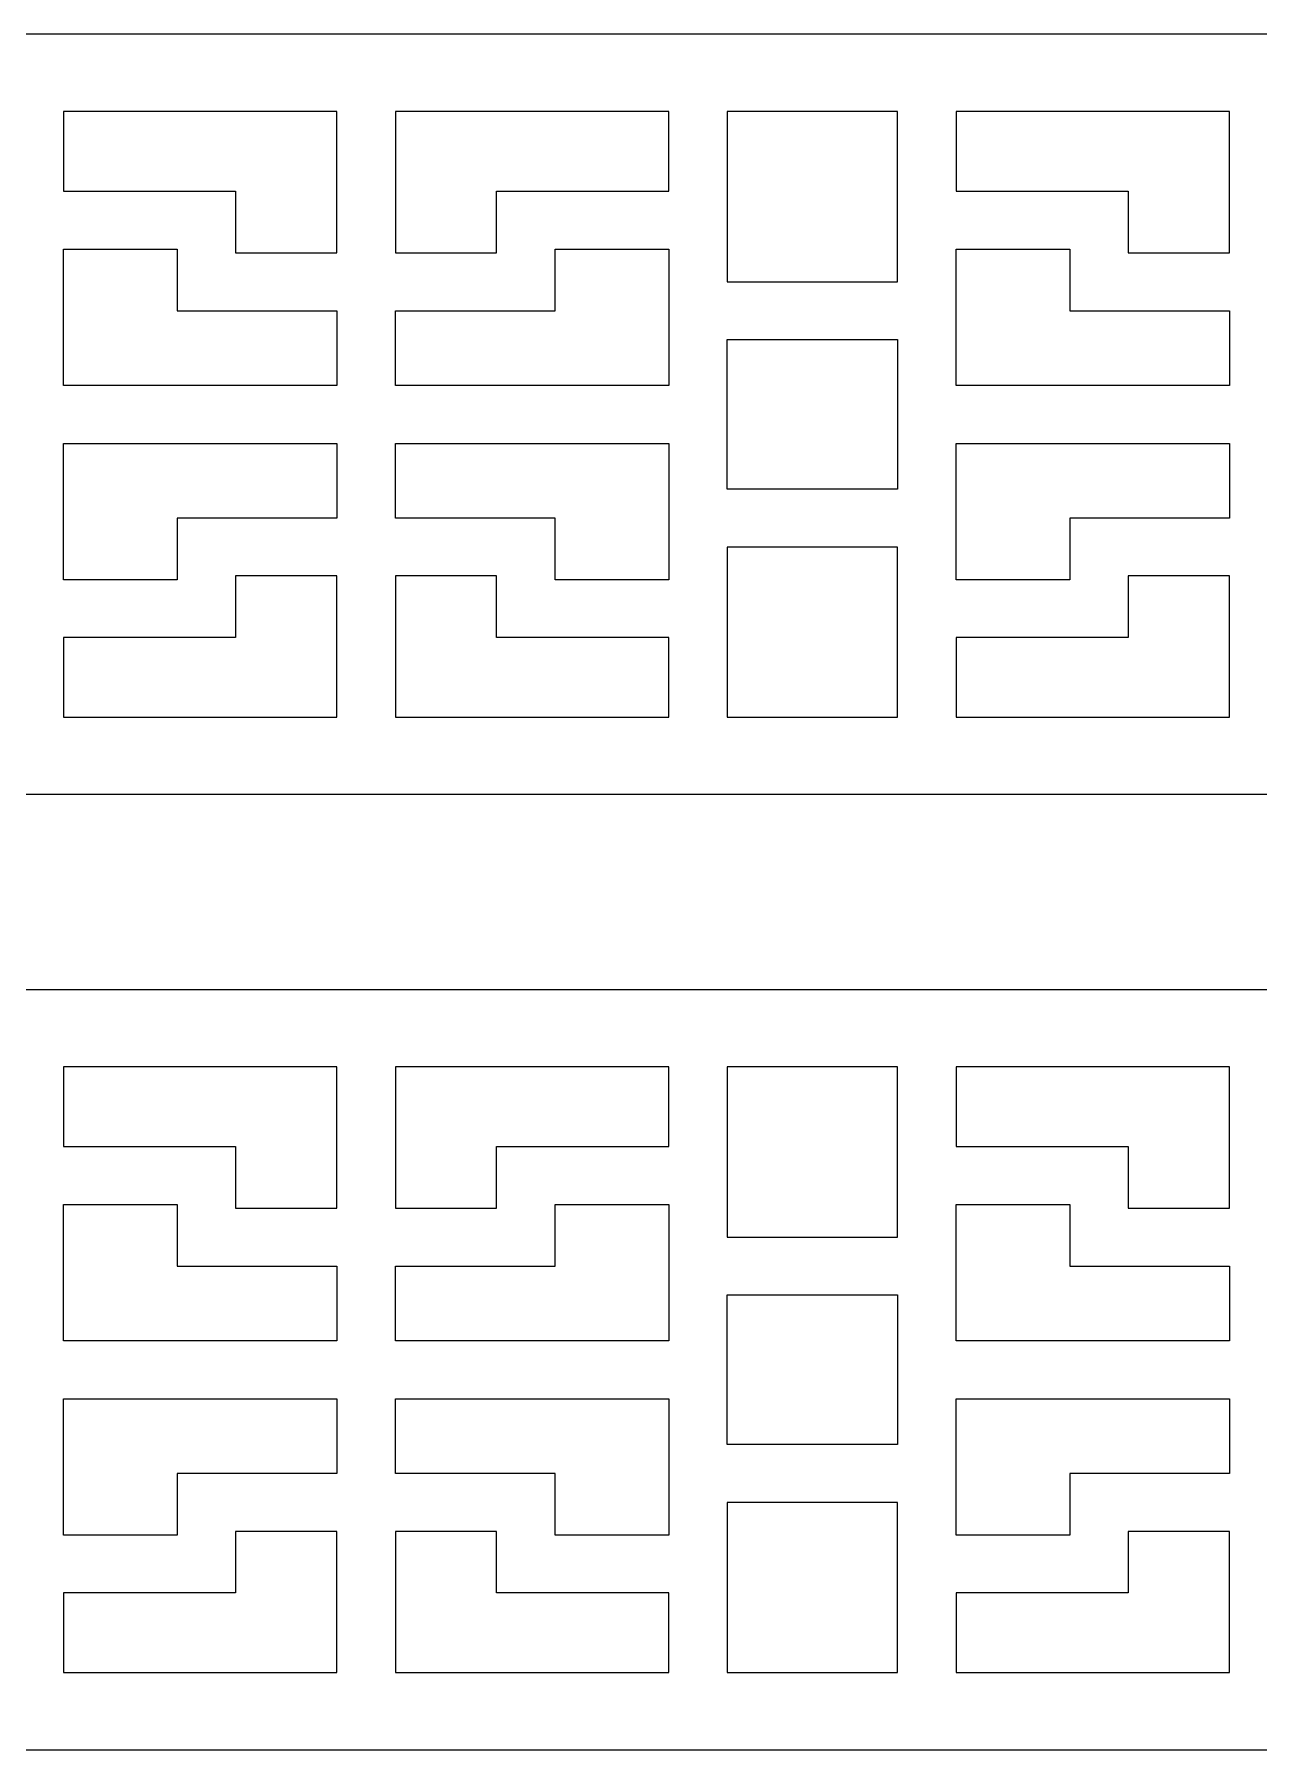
# Model space of a CAD drawing. Header units: centimetres. Extents: x -27.5 to -1.9, y -9.5 to -4.8.
# Drawn here: x -14.415 to -11.058, y -9.5 to -4.796 of the extents above; entities that cross this region are included whole.
import ezdxf

# ---------------------------------------------------------------- set-up
doc = ezdxf.new("R2010")
doc.units = ezdxf.units.CM
doc.header["$MEASUREMENT"] = 0
doc.layers.add('layer 1', color=7, linetype='Continuous')

msp = doc.modelspace()

# ---------------------------------------------------------------- linework, layer by layer
at = {"layer": 'layer 1', "color": 250, "lineweight": 9}
for points, knots in [([(-1.85082, -6.88029), (-1.85082, -6.88029), (-27.5, -6.88029), (-27.5, -6.88029), (-27.5, -6.88029), (-27.5, -6.88029), (-27.5, -4.7963), (-27.5, -4.7963), (-27.5, -4.7963), (-27.5, -4.7963), (-1.85082, -4.7963), (-1.85082, -4.7963), (-1.85082, -4.7963), (-1.85082, -4.7963), (-1.85082, -6.88029), (-1.85082, -6.88029)], [0, 0, 0, 0, 0.2, 0.2, 0.2, 0.2, 0.4, 0.4, 0.4, 0.4, 0.6, 0.6, 0.6, 0.6, 1, 1, 1, 1]), ([(-14.33476, -5.00787), (-14.33476, -5.00787), (-13.58529, -5.00787), (-13.58529, -5.00787), (-13.58529, -5.00787), (-13.58529, -5.00787), (-13.58529, -5.39561), (-13.58529, -5.39561), (-13.58529, -5.39561), (-13.58529, -5.39561), (-13.86286, -5.39561), (-13.86286, -5.39561), (-13.86286, -5.39561), (-13.86286, -5.39561), (-13.86286, -5.22662), (-13.86286, -5.22662), (-13.86286, -5.22662), (-13.86286, -5.22662), (-14.02317, -5.22662), (-14.02317, -5.22662), (-14.02317, -5.22662), (-14.02317, -5.22662), (-14.33476, -5.22662), (-14.33476, -5.22662), (-14.33476, -5.22662), (-14.33476, -5.22662), (-14.33476, -5.00787), (-14.33476, -5.00787)], [0, 0, 0, 0, 0.125, 0.125, 0.125, 0.125, 0.25, 0.25, 0.25, 0.25, 0.375, 0.375, 0.375, 0.375, 0.5, 0.5, 0.5, 0.5, 0.625, 0.625, 0.625, 0.625, 0.75, 0.75, 0.75, 0.75, 1, 1, 1, 1]), ([(-13.42496, -5.00787), (-13.42496, -5.00787), (-12.67549, -5.00787), (-12.67549, -5.00787), (-12.67549, -5.00787), (-12.67549, -5.00787), (-12.67549, -5.22662), (-12.67549, -5.22662), (-12.67549, -5.22662), (-12.67549, -5.22662), (-12.98708, -5.22662), (-12.98708, -5.22662), (-12.98708, -5.22662), (-12.98708, -5.22662), (-13.14739, -5.22662), (-13.14739, -5.22662), (-13.14739, -5.22662), (-13.14739, -5.22662), (-13.14739, -5.39561), (-13.14739, -5.39561), (-13.14739, -5.39561), (-13.14739, -5.39561), (-13.42496, -5.39561), (-13.42496, -5.39561), (-13.42496, -5.39561), (-13.42496, -5.39561), (-13.42496, -5.00787), (-13.42496, -5.00787)], [0, 0, 0, 0, 0.125, 0.125, 0.125, 0.125, 0.25, 0.25, 0.25, 0.25, 0.375, 0.375, 0.375, 0.375, 0.5, 0.5, 0.5, 0.5, 0.625, 0.625, 0.625, 0.625, 0.75, 0.75, 0.75, 0.75, 1, 1, 1, 1]), ([(-12.51517, -5.00787), (-12.51517, -5.00787), (-12.04761, -5.00787), (-12.04761, -5.00787), (-12.04761, -5.00787), (-12.04761, -5.00787), (-12.04761, -5.47467), (-12.04761, -5.47467), (-12.04761, -5.47467), (-12.04761, -5.47467), (-12.51517, -5.47467), (-12.51517, -5.47467), (-12.51517, -5.47467), (-12.51517, -5.47467), (-12.51517, -5.00787), (-12.51517, -5.00787)], [0, 0, 0, 0, 0.2, 0.2, 0.2, 0.2, 0.4, 0.4, 0.4, 0.4, 0.6, 0.6, 0.6, 0.6, 1, 1, 1, 1]), ([(-11.8873, -5.00787), (-11.8873, -5.00787), (-11.13784, -5.00787), (-11.13784, -5.00787), (-11.13784, -5.00787), (-11.13784, -5.00787), (-11.13784, -5.39561), (-11.13784, -5.39561), (-11.13784, -5.39561), (-11.13784, -5.39561), (-11.41543, -5.39561), (-11.41543, -5.39561), (-11.41543, -5.39561), (-11.41543, -5.39561), (-11.41543, -5.22662), (-11.41543, -5.22662), (-11.41543, -5.22662), (-11.41543, -5.22662), (-11.57571, -5.22662), (-11.57571, -5.22662), (-11.57571, -5.22662), (-11.57571, -5.22662), (-11.57574, -5.22662), (-11.57574, -5.22662), (-11.57574, -5.22662), (-11.57574, -5.22662), (-11.8873, -5.22662), (-11.8873, -5.22662), (-11.8873, -5.22662), (-11.8873, -5.22662), (-11.8873, -5.00787), (-11.8873, -5.00787)], [0, 0, 0, 0, 0.1111111, 0.1111111, 0.1111111, 0.1111111, 0.2222222, 0.2222222, 0.2222222, 0.2222222, 0.3333333, 0.3333333, 0.3333333, 0.3333333, 0.4444444, 0.4444444, 0.4444444, 0.4444444, 0.5555556, 0.5555556, 0.5555556, 0.5555556, 0.6666667, 0.6666667, 0.6666667, 0.6666667, 0.7777778, 0.7777778, 0.7777778, 0.7777778, 1, 1, 1, 1]), ([(-14.33476, -5.38532), (-14.33476, -5.38532), (-14.33476, -5.75923), (-14.33476, -5.75923), (-14.33476, -5.75923), (-14.33476, -5.75923), (-13.58529, -5.75923), (-13.58529, -5.75923), (-13.58529, -5.75923), (-13.58529, -5.75923), (-13.58529, -5.55429), (-13.58529, -5.55429), (-13.58529, -5.55429), (-13.58529, -5.55429), (-13.86286, -5.55429), (-13.86286, -5.55429), (-13.86286, -5.55429), (-13.86286, -5.55429), (-14.02317, -5.55429), (-14.02317, -5.55429), (-14.02317, -5.55429), (-14.02317, -5.55429), (-14.02317, -5.39561), (-14.02317, -5.39561), (-14.02317, -5.39561), (-14.02317, -5.39561), (-14.02317, -5.38532), (-14.02317, -5.38532), (-14.02317, -5.38532), (-14.02317, -5.38532), (-14.33476, -5.38532), (-14.33476, -5.38532)], [0, 0, 0, 0, 0.1111111, 0.1111111, 0.1111111, 0.1111111, 0.2222222, 0.2222222, 0.2222222, 0.2222222, 0.3333333, 0.3333333, 0.3333333, 0.3333333, 0.4444444, 0.4444444, 0.4444444, 0.4444444, 0.5555556, 0.5555556, 0.5555556, 0.5555556, 0.6666667, 0.6666667, 0.6666667, 0.6666667, 0.7777778, 0.7777778, 0.7777778, 0.7777778, 1, 1, 1, 1]), ([(-12.67549, -5.75923), (-12.67549, -5.75923), (-12.67549, -5.38532), (-12.67549, -5.38532), (-12.67549, -5.38532), (-12.67549, -5.38532), (-12.98708, -5.38532), (-12.98708, -5.38532), (-12.98708, -5.38532), (-12.98708, -5.38532), (-12.98708, -5.39561), (-12.98708, -5.39561), (-12.98708, -5.39561), (-12.98708, -5.39561), (-12.98708, -5.55429), (-12.98708, -5.55429), (-12.98708, -5.55429), (-12.98708, -5.55429), (-13.14739, -5.55429), (-13.14739, -5.55429), (-13.14739, -5.55429), (-13.14739, -5.55429), (-13.42496, -5.55429), (-13.42496, -5.55429), (-13.42496, -5.55429), (-13.42496, -5.55429), (-13.42496, -5.75923), (-13.42496, -5.75923), (-13.42496, -5.75923), (-13.42496, -5.75923), (-12.67549, -5.75923), (-12.67549, -5.75923)], [0, 0, 0, 0, 0.1111111, 0.1111111, 0.1111111, 0.1111111, 0.2222222, 0.2222222, 0.2222222, 0.2222222, 0.3333333, 0.3333333, 0.3333333, 0.3333333, 0.4444444, 0.4444444, 0.4444444, 0.4444444, 0.5555556, 0.5555556, 0.5555556, 0.5555556, 0.6666667, 0.6666667, 0.6666667, 0.6666667, 0.7777778, 0.7777778, 0.7777778, 0.7777778, 1, 1, 1, 1]), ([(-11.8873, -5.38532), (-11.8873, -5.38532), (-11.8873, -5.75923), (-11.8873, -5.75923), (-11.8873, -5.75923), (-11.8873, -5.75923), (-11.13784, -5.75923), (-11.13784, -5.75923), (-11.13784, -5.75923), (-11.13784, -5.75923), (-11.13784, -5.55429), (-11.13784, -5.55429), (-11.13784, -5.55429), (-11.13784, -5.55429), (-11.41543, -5.55429), (-11.41543, -5.55429), (-11.41543, -5.55429), (-11.41543, -5.55429), (-11.57574, -5.55429), (-11.57574, -5.55429), (-11.57574, -5.55429), (-11.57574, -5.55429), (-11.57574, -5.39561), (-11.57574, -5.39561), (-11.57574, -5.39561), (-11.57574, -5.39561), (-11.57574, -5.38532), (-11.57574, -5.38532), (-11.57574, -5.38532), (-11.57574, -5.38532), (-11.8873, -5.38532), (-11.8873, -5.38532)], [0, 0, 0, 0, 0.1111111, 0.1111111, 0.1111111, 0.1111111, 0.2222222, 0.2222222, 0.2222222, 0.2222222, 0.3333333, 0.3333333, 0.3333333, 0.3333333, 0.4444444, 0.4444444, 0.4444444, 0.4444444, 0.5555556, 0.5555556, 0.5555556, 0.5555556, 0.6666667, 0.6666667, 0.6666667, 0.6666667, 0.7777778, 0.7777778, 0.7777778, 0.7777778, 1, 1, 1, 1]), ([(-12.04761, -5.63336), (-12.04761, -5.63336), (-12.51517, -5.63336), (-12.51517, -5.63336), (-12.51517, -5.63336), (-12.51517, -5.63336), (-12.51517, -6.04382), (-12.51517, -6.04382), (-12.51517, -6.04382), (-12.51517, -6.04382), (-12.04761, -6.04382), (-12.04761, -6.04382), (-12.04761, -6.04382), (-12.04761, -6.04382), (-12.04761, -5.63336), (-12.04761, -5.63336)], [0, 0, 0, 0, 0.2, 0.2, 0.2, 0.2, 0.4, 0.4, 0.4, 0.4, 0.6, 0.6, 0.6, 0.6, 1, 1, 1, 1]), ([(-14.33476, -5.91792), (-14.33476, -5.91792), (-14.33476, -6.29187), (-14.33476, -6.29187), (-14.33476, -6.29187), (-14.33476, -6.29187), (-14.02317, -6.29187), (-14.02317, -6.29187), (-14.02317, -6.29187), (-14.02317, -6.29187), (-14.02317, -6.28155), (-14.02317, -6.28155), (-14.02317, -6.28155), (-14.02317, -6.28155), (-14.02317, -6.12289), (-14.02317, -6.12289), (-14.02317, -6.12289), (-14.02317, -6.12289), (-13.86286, -6.12289), (-13.86286, -6.12289), (-13.86286, -6.12289), (-13.86286, -6.12289), (-13.58529, -6.12289), (-13.58529, -6.12289), (-13.58529, -6.12289), (-13.58529, -6.12289), (-13.58529, -5.91792), (-13.58529, -5.91792), (-13.58529, -5.91792), (-13.58529, -5.91792), (-14.33476, -5.91792), (-14.33476, -5.91792)], [0, 0, 0, 0, 0.1111111, 0.1111111, 0.1111111, 0.1111111, 0.2222222, 0.2222222, 0.2222222, 0.2222222, 0.3333333, 0.3333333, 0.3333333, 0.3333333, 0.4444444, 0.4444444, 0.4444444, 0.4444444, 0.5555556, 0.5555556, 0.5555556, 0.5555556, 0.6666667, 0.6666667, 0.6666667, 0.6666667, 0.7777778, 0.7777778, 0.7777778, 0.7777778, 1, 1, 1, 1]), ([(-12.67549, -6.29187), (-12.67549, -6.29187), (-12.67549, -5.91792), (-12.67549, -5.91792), (-12.67549, -5.91792), (-12.67549, -5.91792), (-13.42496, -5.91792), (-13.42496, -5.91792), (-13.42496, -5.91792), (-13.42496, -5.91792), (-13.42496, -6.12289), (-13.42496, -6.12289), (-13.42496, -6.12289), (-13.42496, -6.12289), (-13.14739, -6.12289), (-13.14739, -6.12289), (-13.14739, -6.12289), (-13.14739, -6.12289), (-12.98708, -6.12289), (-12.98708, -6.12289), (-12.98708, -6.12289), (-12.98708, -6.12289), (-12.98708, -6.28155), (-12.98708, -6.28155), (-12.98708, -6.28155), (-12.98708, -6.28155), (-12.98708, -6.29187), (-12.98708, -6.29187), (-12.98708, -6.29187), (-12.98708, -6.29187), (-12.67549, -6.29187), (-12.67549, -6.29187)], [0, 0, 0, 0, 0.1111111, 0.1111111, 0.1111111, 0.1111111, 0.2222222, 0.2222222, 0.2222222, 0.2222222, 0.3333333, 0.3333333, 0.3333333, 0.3333333, 0.4444444, 0.4444444, 0.4444444, 0.4444444, 0.5555556, 0.5555556, 0.5555556, 0.5555556, 0.6666667, 0.6666667, 0.6666667, 0.6666667, 0.7777778, 0.7777778, 0.7777778, 0.7777778, 1, 1, 1, 1]), ([(-11.8873, -5.91792), (-11.8873, -5.91792), (-11.8873, -6.29187), (-11.8873, -6.29187), (-11.8873, -6.29187), (-11.8873, -6.29187), (-11.57574, -6.29187), (-11.57574, -6.29187), (-11.57574, -6.29187), (-11.57574, -6.29187), (-11.57574, -6.28155), (-11.57574, -6.28155), (-11.57574, -6.28155), (-11.57574, -6.28155), (-11.57574, -6.12289), (-11.57574, -6.12289), (-11.57574, -6.12289), (-11.57574, -6.12289), (-11.41543, -6.12289), (-11.41543, -6.12289), (-11.41543, -6.12289), (-11.41543, -6.12289), (-11.13784, -6.12289), (-11.13784, -6.12289), (-11.13784, -6.12289), (-11.13784, -6.12289), (-11.13784, -5.91792), (-11.13784, -5.91792), (-11.13784, -5.91792), (-11.13784, -5.91792), (-11.8873, -5.91792), (-11.8873, -5.91792)], [0, 0, 0, 0, 0.1111111, 0.1111111, 0.1111111, 0.1111111, 0.2222222, 0.2222222, 0.2222222, 0.2222222, 0.3333333, 0.3333333, 0.3333333, 0.3333333, 0.4444444, 0.4444444, 0.4444444, 0.4444444, 0.5555556, 0.5555556, 0.5555556, 0.5555556, 0.6666667, 0.6666667, 0.6666667, 0.6666667, 0.7777778, 0.7777778, 0.7777778, 0.7777778, 1, 1, 1, 1]), ([(-12.04761, -6.66872), (-12.04761, -6.66872), (-12.51517, -6.66872), (-12.51517, -6.66872), (-12.51517, -6.66872), (-12.51517, -6.66872), (-12.51517, -6.2025), (-12.51517, -6.2025), (-12.51517, -6.2025), (-12.51517, -6.2025), (-12.04761, -6.2025), (-12.04761, -6.2025), (-12.04761, -6.2025), (-12.04761, -6.2025), (-12.04761, -6.66872), (-12.04761, -6.66872)], [0, 0, 0, 0, 0.2, 0.2, 0.2, 0.2, 0.4, 0.4, 0.4, 0.4, 0.6, 0.6, 0.6, 0.6, 1, 1, 1, 1]), ([(-13.58529, -6.66872), (-13.58529, -6.66872), (-14.33476, -6.66872), (-14.33476, -6.66872), (-14.33476, -6.66872), (-14.33476, -6.66872), (-14.33476, -6.45055), (-14.33476, -6.45055), (-14.33476, -6.45055), (-14.33476, -6.45055), (-14.02317, -6.45055), (-14.02317, -6.45055), (-14.02317, -6.45055), (-14.02317, -6.45055), (-13.86286, -6.45055), (-13.86286, -6.45055), (-13.86286, -6.45055), (-13.86286, -6.45055), (-13.86286, -6.28155), (-13.86286, -6.28155), (-13.86286, -6.28155), (-13.86286, -6.28155), (-13.58529, -6.28155), (-13.58529, -6.28155), (-13.58529, -6.28155), (-13.58529, -6.28155), (-13.58529, -6.66872), (-13.58529, -6.66872)], [0, 0, 0, 0, 0.125, 0.125, 0.125, 0.125, 0.25, 0.25, 0.25, 0.25, 0.375, 0.375, 0.375, 0.375, 0.5, 0.5, 0.5, 0.5, 0.625, 0.625, 0.625, 0.625, 0.75, 0.75, 0.75, 0.75, 1, 1, 1, 1]), ([(-12.67549, -6.66872), (-12.67549, -6.66872), (-13.42496, -6.66872), (-13.42496, -6.66872), (-13.42496, -6.66872), (-13.42496, -6.66872), (-13.42496, -6.28155), (-13.42496, -6.28155), (-13.42496, -6.28155), (-13.42496, -6.28155), (-13.14739, -6.28155), (-13.14739, -6.28155), (-13.14739, -6.28155), (-13.14739, -6.28155), (-13.14739, -6.45055), (-13.14739, -6.45055), (-13.14739, -6.45055), (-13.14739, -6.45055), (-12.98708, -6.45055), (-12.98708, -6.45055), (-12.98708, -6.45055), (-12.98708, -6.45055), (-12.67549, -6.45055), (-12.67549, -6.45055), (-12.67549, -6.45055), (-12.67549, -6.45055), (-12.67549, -6.66872), (-12.67549, -6.66872)], [0, 0, 0, 0, 0.125, 0.125, 0.125, 0.125, 0.25, 0.25, 0.25, 0.25, 0.375, 0.375, 0.375, 0.375, 0.5, 0.5, 0.5, 0.5, 0.625, 0.625, 0.625, 0.625, 0.75, 0.75, 0.75, 0.75, 1, 1, 1, 1]), ([(-11.13784, -6.66872), (-11.13784, -6.66872), (-11.8873, -6.66872), (-11.8873, -6.66872), (-11.8873, -6.66872), (-11.8873, -6.66872), (-11.8873, -6.45055), (-11.8873, -6.45055), (-11.8873, -6.45055), (-11.8873, -6.45055), (-11.57574, -6.45055), (-11.57574, -6.45055), (-11.57574, -6.45055), (-11.57574, -6.45055), (-11.57571, -6.45055), (-11.57571, -6.45055), (-11.57571, -6.45055), (-11.57571, -6.45055), (-11.41543, -6.45055), (-11.41543, -6.45055), (-11.41543, -6.45055), (-11.41543, -6.45055), (-11.41543, -6.28155), (-11.41543, -6.28155), (-11.41543, -6.28155), (-11.41543, -6.28155), (-11.13784, -6.28155), (-11.13784, -6.28155), (-11.13784, -6.28155), (-11.13784, -6.28155), (-11.13784, -6.66872), (-11.13784, -6.66872)], [0, 0, 0, 0, 0.1111111, 0.1111111, 0.1111111, 0.1111111, 0.2222222, 0.2222222, 0.2222222, 0.2222222, 0.3333333, 0.3333333, 0.3333333, 0.3333333, 0.4444444, 0.4444444, 0.4444444, 0.4444444, 0.5555556, 0.5555556, 0.5555556, 0.5555556, 0.6666667, 0.6666667, 0.6666667, 0.6666667, 0.7777778, 0.7777778, 0.7777778, 0.7777778, 1, 1, 1, 1]), ([(-1.85082, -9.5), (-1.85082, -9.5), (-27.5, -9.5), (-27.5, -9.5), (-27.5, -9.5), (-27.5, -9.5), (-27.5, -7.41601), (-27.5, -7.41601), (-27.5, -7.41601), (-27.5, -7.41601), (-1.85082, -7.41601), (-1.85082, -7.41601), (-1.85082, -7.41601), (-1.85082, -7.41601), (-1.85082, -9.5), (-1.85082, -9.5)], [0, 0, 0, 0, 0.2, 0.2, 0.2, 0.2, 0.4, 0.4, 0.4, 0.4, 0.6, 0.6, 0.6, 0.6, 1, 1, 1, 1])]:
    msp.add_open_spline(points, degree=3, knots=knots, dxfattribs=at)
at = {"layer": 'layer 1', "color": 7, "lineweight": 9}
for points, knots in [([(-14.33476, -7.62758), (-14.33476, -7.62758), (-13.58529, -7.62758), (-13.58529, -7.62758), (-13.58529, -7.62758), (-13.58529, -7.62758), (-13.58529, -8.01532), (-13.58529, -8.01532), (-13.58529, -8.01532), (-13.58529, -8.01532), (-13.86286, -8.01532), (-13.86286, -8.01532), (-13.86286, -8.01532), (-13.86286, -8.01532), (-13.86286, -7.84633), (-13.86286, -7.84633), (-13.86286, -7.84633), (-13.86286, -7.84633), (-14.02317, -7.84633), (-14.02317, -7.84633), (-14.02317, -7.84633), (-14.02317, -7.84633), (-14.33476, -7.84633), (-14.33476, -7.84633), (-14.33476, -7.84633), (-14.33476, -7.84633), (-14.33476, -7.62758), (-14.33476, -7.62758)], [0, 0, 0, 0, 0.125, 0.125, 0.125, 0.125, 0.25, 0.25, 0.25, 0.25, 0.375, 0.375, 0.375, 0.375, 0.5, 0.5, 0.5, 0.5, 0.625, 0.625, 0.625, 0.625, 0.75, 0.75, 0.75, 0.75, 1, 1, 1, 1]), ([(-13.42496, -7.62758), (-13.42496, -7.62758), (-12.67549, -7.62758), (-12.67549, -7.62758), (-12.67549, -7.62758), (-12.67549, -7.62758), (-12.67549, -7.84633), (-12.67549, -7.84633), (-12.67549, -7.84633), (-12.67549, -7.84633), (-12.98708, -7.84633), (-12.98708, -7.84633), (-12.98708, -7.84633), (-12.98708, -7.84633), (-13.14739, -7.84633), (-13.14739, -7.84633), (-13.14739, -7.84633), (-13.14739, -7.84633), (-13.14739, -8.01532), (-13.14739, -8.01532), (-13.14739, -8.01532), (-13.14739, -8.01532), (-13.42496, -8.01532), (-13.42496, -8.01532), (-13.42496, -8.01532), (-13.42496, -8.01532), (-13.42496, -7.62758), (-13.42496, -7.62758)], [0, 0, 0, 0, 0.125, 0.125, 0.125, 0.125, 0.25, 0.25, 0.25, 0.25, 0.375, 0.375, 0.375, 0.375, 0.5, 0.5, 0.5, 0.5, 0.625, 0.625, 0.625, 0.625, 0.75, 0.75, 0.75, 0.75, 1, 1, 1, 1]), ([(-12.51517, -7.62758), (-12.51517, -7.62758), (-12.04761, -7.62758), (-12.04761, -7.62758), (-12.04761, -7.62758), (-12.04761, -7.62758), (-12.04761, -8.09438), (-12.04761, -8.09438), (-12.04761, -8.09438), (-12.04761, -8.09438), (-12.51517, -8.09438), (-12.51517, -8.09438), (-12.51517, -8.09438), (-12.51517, -8.09438), (-12.51517, -7.62758), (-12.51517, -7.62758)], [0, 0, 0, 0, 0.2, 0.2, 0.2, 0.2, 0.4, 0.4, 0.4, 0.4, 0.6, 0.6, 0.6, 0.6, 1, 1, 1, 1]), ([(-11.8873, -7.62758), (-11.8873, -7.62758), (-11.13784, -7.62758), (-11.13784, -7.62758), (-11.13784, -7.62758), (-11.13784, -7.62758), (-11.13784, -8.01532), (-11.13784, -8.01532), (-11.13784, -8.01532), (-11.13784, -8.01532), (-11.41543, -8.01532), (-11.41543, -8.01532), (-11.41543, -8.01532), (-11.41543, -8.01532), (-11.41543, -7.84633), (-11.41543, -7.84633), (-11.41543, -7.84633), (-11.41543, -7.84633), (-11.57571, -7.84633), (-11.57571, -7.84633), (-11.57571, -7.84633), (-11.57571, -7.84633), (-11.57574, -7.84633), (-11.57574, -7.84633), (-11.57574, -7.84633), (-11.57574, -7.84633), (-11.8873, -7.84633), (-11.8873, -7.84633), (-11.8873, -7.84633), (-11.8873, -7.84633), (-11.8873, -7.62758), (-11.8873, -7.62758)], [0, 0, 0, 0, 0.1111111, 0.1111111, 0.1111111, 0.1111111, 0.2222222, 0.2222222, 0.2222222, 0.2222222, 0.3333333, 0.3333333, 0.3333333, 0.3333333, 0.4444444, 0.4444444, 0.4444444, 0.4444444, 0.5555556, 0.5555556, 0.5555556, 0.5555556, 0.6666667, 0.6666667, 0.6666667, 0.6666667, 0.7777778, 0.7777778, 0.7777778, 0.7777778, 1, 1, 1, 1]), ([(-14.33476, -8.00503), (-14.33476, -8.00503), (-14.33476, -8.37894), (-14.33476, -8.37894), (-14.33476, -8.37894), (-14.33476, -8.37894), (-13.58529, -8.37894), (-13.58529, -8.37894), (-13.58529, -8.37894), (-13.58529, -8.37894), (-13.58529, -8.174), (-13.58529, -8.174), (-13.58529, -8.174), (-13.58529, -8.174), (-13.86286, -8.174), (-13.86286, -8.174), (-13.86286, -8.174), (-13.86286, -8.174), (-14.02317, -8.174), (-14.02317, -8.174), (-14.02317, -8.174), (-14.02317, -8.174), (-14.02317, -8.01532), (-14.02317, -8.01532), (-14.02317, -8.01532), (-14.02317, -8.01532), (-14.02317, -8.00503), (-14.02317, -8.00503), (-14.02317, -8.00503), (-14.02317, -8.00503), (-14.33476, -8.00503), (-14.33476, -8.00503)], [0, 0, 0, 0, 0.1111111, 0.1111111, 0.1111111, 0.1111111, 0.2222222, 0.2222222, 0.2222222, 0.2222222, 0.3333333, 0.3333333, 0.3333333, 0.3333333, 0.4444444, 0.4444444, 0.4444444, 0.4444444, 0.5555556, 0.5555556, 0.5555556, 0.5555556, 0.6666667, 0.6666667, 0.6666667, 0.6666667, 0.7777778, 0.7777778, 0.7777778, 0.7777778, 1, 1, 1, 1]), ([(-12.67549, -8.37894), (-12.67549, -8.37894), (-12.67549, -8.00503), (-12.67549, -8.00503), (-12.67549, -8.00503), (-12.67549, -8.00503), (-12.98708, -8.00503), (-12.98708, -8.00503), (-12.98708, -8.00503), (-12.98708, -8.00503), (-12.98708, -8.01532), (-12.98708, -8.01532), (-12.98708, -8.01532), (-12.98708, -8.01532), (-12.98708, -8.174), (-12.98708, -8.174), (-12.98708, -8.174), (-12.98708, -8.174), (-13.14739, -8.174), (-13.14739, -8.174), (-13.14739, -8.174), (-13.14739, -8.174), (-13.42496, -8.174), (-13.42496, -8.174), (-13.42496, -8.174), (-13.42496, -8.174), (-13.42496, -8.37894), (-13.42496, -8.37894), (-13.42496, -8.37894), (-13.42496, -8.37894), (-12.67549, -8.37894), (-12.67549, -8.37894)], [0, 0, 0, 0, 0.1111111, 0.1111111, 0.1111111, 0.1111111, 0.2222222, 0.2222222, 0.2222222, 0.2222222, 0.3333333, 0.3333333, 0.3333333, 0.3333333, 0.4444444, 0.4444444, 0.4444444, 0.4444444, 0.5555556, 0.5555556, 0.5555556, 0.5555556, 0.6666667, 0.6666667, 0.6666667, 0.6666667, 0.7777778, 0.7777778, 0.7777778, 0.7777778, 1, 1, 1, 1]), ([(-11.8873, -8.00503), (-11.8873, -8.00503), (-11.8873, -8.37894), (-11.8873, -8.37894), (-11.8873, -8.37894), (-11.8873, -8.37894), (-11.13784, -8.37894), (-11.13784, -8.37894), (-11.13784, -8.37894), (-11.13784, -8.37894), (-11.13784, -8.174), (-11.13784, -8.174), (-11.13784, -8.174), (-11.13784, -8.174), (-11.41543, -8.174), (-11.41543, -8.174), (-11.41543, -8.174), (-11.41543, -8.174), (-11.57574, -8.174), (-11.57574, -8.174), (-11.57574, -8.174), (-11.57574, -8.174), (-11.57574, -8.01532), (-11.57574, -8.01532), (-11.57574, -8.01532), (-11.57574, -8.01532), (-11.57574, -8.00503), (-11.57574, -8.00503), (-11.57574, -8.00503), (-11.57574, -8.00503), (-11.8873, -8.00503), (-11.8873, -8.00503)], [0, 0, 0, 0, 0.1111111, 0.1111111, 0.1111111, 0.1111111, 0.2222222, 0.2222222, 0.2222222, 0.2222222, 0.3333333, 0.3333333, 0.3333333, 0.3333333, 0.4444444, 0.4444444, 0.4444444, 0.4444444, 0.5555556, 0.5555556, 0.5555556, 0.5555556, 0.6666667, 0.6666667, 0.6666667, 0.6666667, 0.7777778, 0.7777778, 0.7777778, 0.7777778, 1, 1, 1, 1]), ([(-12.04761, -8.25307), (-12.04761, -8.25307), (-12.51517, -8.25307), (-12.51517, -8.25307), (-12.51517, -8.25307), (-12.51517, -8.25307), (-12.51517, -8.66353), (-12.51517, -8.66353), (-12.51517, -8.66353), (-12.51517, -8.66353), (-12.04761, -8.66353), (-12.04761, -8.66353), (-12.04761, -8.66353), (-12.04761, -8.66353), (-12.04761, -8.25307), (-12.04761, -8.25307)], [0, 0, 0, 0, 0.2, 0.2, 0.2, 0.2, 0.4, 0.4, 0.4, 0.4, 0.6, 0.6, 0.6, 0.6, 1, 1, 1, 1]), ([(-14.33476, -8.53763), (-14.33476, -8.53763), (-14.33476, -8.91158), (-14.33476, -8.91158), (-14.33476, -8.91158), (-14.33476, -8.91158), (-14.02317, -8.91158), (-14.02317, -8.91158), (-14.02317, -8.91158), (-14.02317, -8.91158), (-14.02317, -8.90126), (-14.02317, -8.90126), (-14.02317, -8.90126), (-14.02317, -8.90126), (-14.02317, -8.7426), (-14.02317, -8.7426), (-14.02317, -8.7426), (-14.02317, -8.7426), (-13.86286, -8.7426), (-13.86286, -8.7426), (-13.86286, -8.7426), (-13.86286, -8.7426), (-13.58529, -8.7426), (-13.58529, -8.7426), (-13.58529, -8.7426), (-13.58529, -8.7426), (-13.58529, -8.53763), (-13.58529, -8.53763), (-13.58529, -8.53763), (-13.58529, -8.53763), (-14.33476, -8.53763), (-14.33476, -8.53763)], [0, 0, 0, 0, 0.1111111, 0.1111111, 0.1111111, 0.1111111, 0.2222222, 0.2222222, 0.2222222, 0.2222222, 0.3333333, 0.3333333, 0.3333333, 0.3333333, 0.4444444, 0.4444444, 0.4444444, 0.4444444, 0.5555556, 0.5555556, 0.5555556, 0.5555556, 0.6666667, 0.6666667, 0.6666667, 0.6666667, 0.7777778, 0.7777778, 0.7777778, 0.7777778, 1, 1, 1, 1]), ([(-12.67549, -8.91158), (-12.67549, -8.91158), (-12.67549, -8.53763), (-12.67549, -8.53763), (-12.67549, -8.53763), (-12.67549, -8.53763), (-13.42496, -8.53763), (-13.42496, -8.53763), (-13.42496, -8.53763), (-13.42496, -8.53763), (-13.42496, -8.7426), (-13.42496, -8.7426), (-13.42496, -8.7426), (-13.42496, -8.7426), (-13.14739, -8.7426), (-13.14739, -8.7426), (-13.14739, -8.7426), (-13.14739, -8.7426), (-12.98708, -8.7426), (-12.98708, -8.7426), (-12.98708, -8.7426), (-12.98708, -8.7426), (-12.98708, -8.90126), (-12.98708, -8.90126), (-12.98708, -8.90126), (-12.98708, -8.90126), (-12.98708, -8.91158), (-12.98708, -8.91158), (-12.98708, -8.91158), (-12.98708, -8.91158), (-12.67549, -8.91158), (-12.67549, -8.91158)], [0, 0, 0, 0, 0.1111111, 0.1111111, 0.1111111, 0.1111111, 0.2222222, 0.2222222, 0.2222222, 0.2222222, 0.3333333, 0.3333333, 0.3333333, 0.3333333, 0.4444444, 0.4444444, 0.4444444, 0.4444444, 0.5555556, 0.5555556, 0.5555556, 0.5555556, 0.6666667, 0.6666667, 0.6666667, 0.6666667, 0.7777778, 0.7777778, 0.7777778, 0.7777778, 1, 1, 1, 1]), ([(-11.8873, -8.53763), (-11.8873, -8.53763), (-11.8873, -8.91158), (-11.8873, -8.91158), (-11.8873, -8.91158), (-11.8873, -8.91158), (-11.57574, -8.91158), (-11.57574, -8.91158), (-11.57574, -8.91158), (-11.57574, -8.91158), (-11.57574, -8.90126), (-11.57574, -8.90126), (-11.57574, -8.90126), (-11.57574, -8.90126), (-11.57574, -8.7426), (-11.57574, -8.7426), (-11.57574, -8.7426), (-11.57574, -8.7426), (-11.41543, -8.7426), (-11.41543, -8.7426), (-11.41543, -8.7426), (-11.41543, -8.7426), (-11.13784, -8.7426), (-11.13784, -8.7426), (-11.13784, -8.7426), (-11.13784, -8.7426), (-11.13784, -8.53763), (-11.13784, -8.53763), (-11.13784, -8.53763), (-11.13784, -8.53763), (-11.8873, -8.53763), (-11.8873, -8.53763)], [0, 0, 0, 0, 0.1111111, 0.1111111, 0.1111111, 0.1111111, 0.2222222, 0.2222222, 0.2222222, 0.2222222, 0.3333333, 0.3333333, 0.3333333, 0.3333333, 0.4444444, 0.4444444, 0.4444444, 0.4444444, 0.5555556, 0.5555556, 0.5555556, 0.5555556, 0.6666667, 0.6666667, 0.6666667, 0.6666667, 0.7777778, 0.7777778, 0.7777778, 0.7777778, 1, 1, 1, 1]), ([(-12.04761, -9.28843), (-12.04761, -9.28843), (-12.51517, -9.28843), (-12.51517, -9.28843), (-12.51517, -9.28843), (-12.51517, -9.28843), (-12.51517, -8.82221), (-12.51517, -8.82221), (-12.51517, -8.82221), (-12.51517, -8.82221), (-12.04761, -8.82221), (-12.04761, -8.82221), (-12.04761, -8.82221), (-12.04761, -8.82221), (-12.04761, -9.28843), (-12.04761, -9.28843)], [0, 0, 0, 0, 0.2, 0.2, 0.2, 0.2, 0.4, 0.4, 0.4, 0.4, 0.6, 0.6, 0.6, 0.6, 1, 1, 1, 1]), ([(-13.58529, -9.28843), (-13.58529, -9.28843), (-14.33476, -9.28843), (-14.33476, -9.28843), (-14.33476, -9.28843), (-14.33476, -9.28843), (-14.33476, -9.07026), (-14.33476, -9.07026), (-14.33476, -9.07026), (-14.33476, -9.07026), (-14.02317, -9.07026), (-14.02317, -9.07026), (-14.02317, -9.07026), (-14.02317, -9.07026), (-13.86286, -9.07026), (-13.86286, -9.07026), (-13.86286, -9.07026), (-13.86286, -9.07026), (-13.86286, -8.90126), (-13.86286, -8.90126), (-13.86286, -8.90126), (-13.86286, -8.90126), (-13.58529, -8.90126), (-13.58529, -8.90126), (-13.58529, -8.90126), (-13.58529, -8.90126), (-13.58529, -9.28843), (-13.58529, -9.28843)], [0, 0, 0, 0, 0.125, 0.125, 0.125, 0.125, 0.25, 0.25, 0.25, 0.25, 0.375, 0.375, 0.375, 0.375, 0.5, 0.5, 0.5, 0.5, 0.625, 0.625, 0.625, 0.625, 0.75, 0.75, 0.75, 0.75, 1, 1, 1, 1]), ([(-12.67549, -9.28843), (-12.67549, -9.28843), (-13.42496, -9.28843), (-13.42496, -9.28843), (-13.42496, -9.28843), (-13.42496, -9.28843), (-13.42496, -8.90126), (-13.42496, -8.90126), (-13.42496, -8.90126), (-13.42496, -8.90126), (-13.14739, -8.90126), (-13.14739, -8.90126), (-13.14739, -8.90126), (-13.14739, -8.90126), (-13.14739, -9.07026), (-13.14739, -9.07026), (-13.14739, -9.07026), (-13.14739, -9.07026), (-12.98708, -9.07026), (-12.98708, -9.07026), (-12.98708, -9.07026), (-12.98708, -9.07026), (-12.67549, -9.07026), (-12.67549, -9.07026), (-12.67549, -9.07026), (-12.67549, -9.07026), (-12.67549, -9.28843), (-12.67549, -9.28843)], [0, 0, 0, 0, 0.125, 0.125, 0.125, 0.125, 0.25, 0.25, 0.25, 0.25, 0.375, 0.375, 0.375, 0.375, 0.5, 0.5, 0.5, 0.5, 0.625, 0.625, 0.625, 0.625, 0.75, 0.75, 0.75, 0.75, 1, 1, 1, 1]), ([(-11.13784, -9.28843), (-11.13784, -9.28843), (-11.8873, -9.28843), (-11.8873, -9.28843), (-11.8873, -9.28843), (-11.8873, -9.28843), (-11.8873, -9.07026), (-11.8873, -9.07026), (-11.8873, -9.07026), (-11.8873, -9.07026), (-11.57574, -9.07026), (-11.57574, -9.07026), (-11.57574, -9.07026), (-11.57574, -9.07026), (-11.57571, -9.07026), (-11.57571, -9.07026), (-11.57571, -9.07026), (-11.57571, -9.07026), (-11.41543, -9.07026), (-11.41543, -9.07026), (-11.41543, -9.07026), (-11.41543, -9.07026), (-11.41543, -8.90126), (-11.41543, -8.90126), (-11.41543, -8.90126), (-11.41543, -8.90126), (-11.13784, -8.90126), (-11.13784, -8.90126), (-11.13784, -8.90126), (-11.13784, -8.90126), (-11.13784, -9.28843), (-11.13784, -9.28843)], [0, 0, 0, 0, 0.1111111, 0.1111111, 0.1111111, 0.1111111, 0.2222222, 0.2222222, 0.2222222, 0.2222222, 0.3333333, 0.3333333, 0.3333333, 0.3333333, 0.4444444, 0.4444444, 0.4444444, 0.4444444, 0.5555556, 0.5555556, 0.5555556, 0.5555556, 0.6666667, 0.6666667, 0.6666667, 0.6666667, 0.7777778, 0.7777778, 0.7777778, 0.7777778, 1, 1, 1, 1])]:
    msp.add_open_spline(points, degree=3, knots=knots, dxfattribs=at)

doc.saveas('drawing.dxf')
